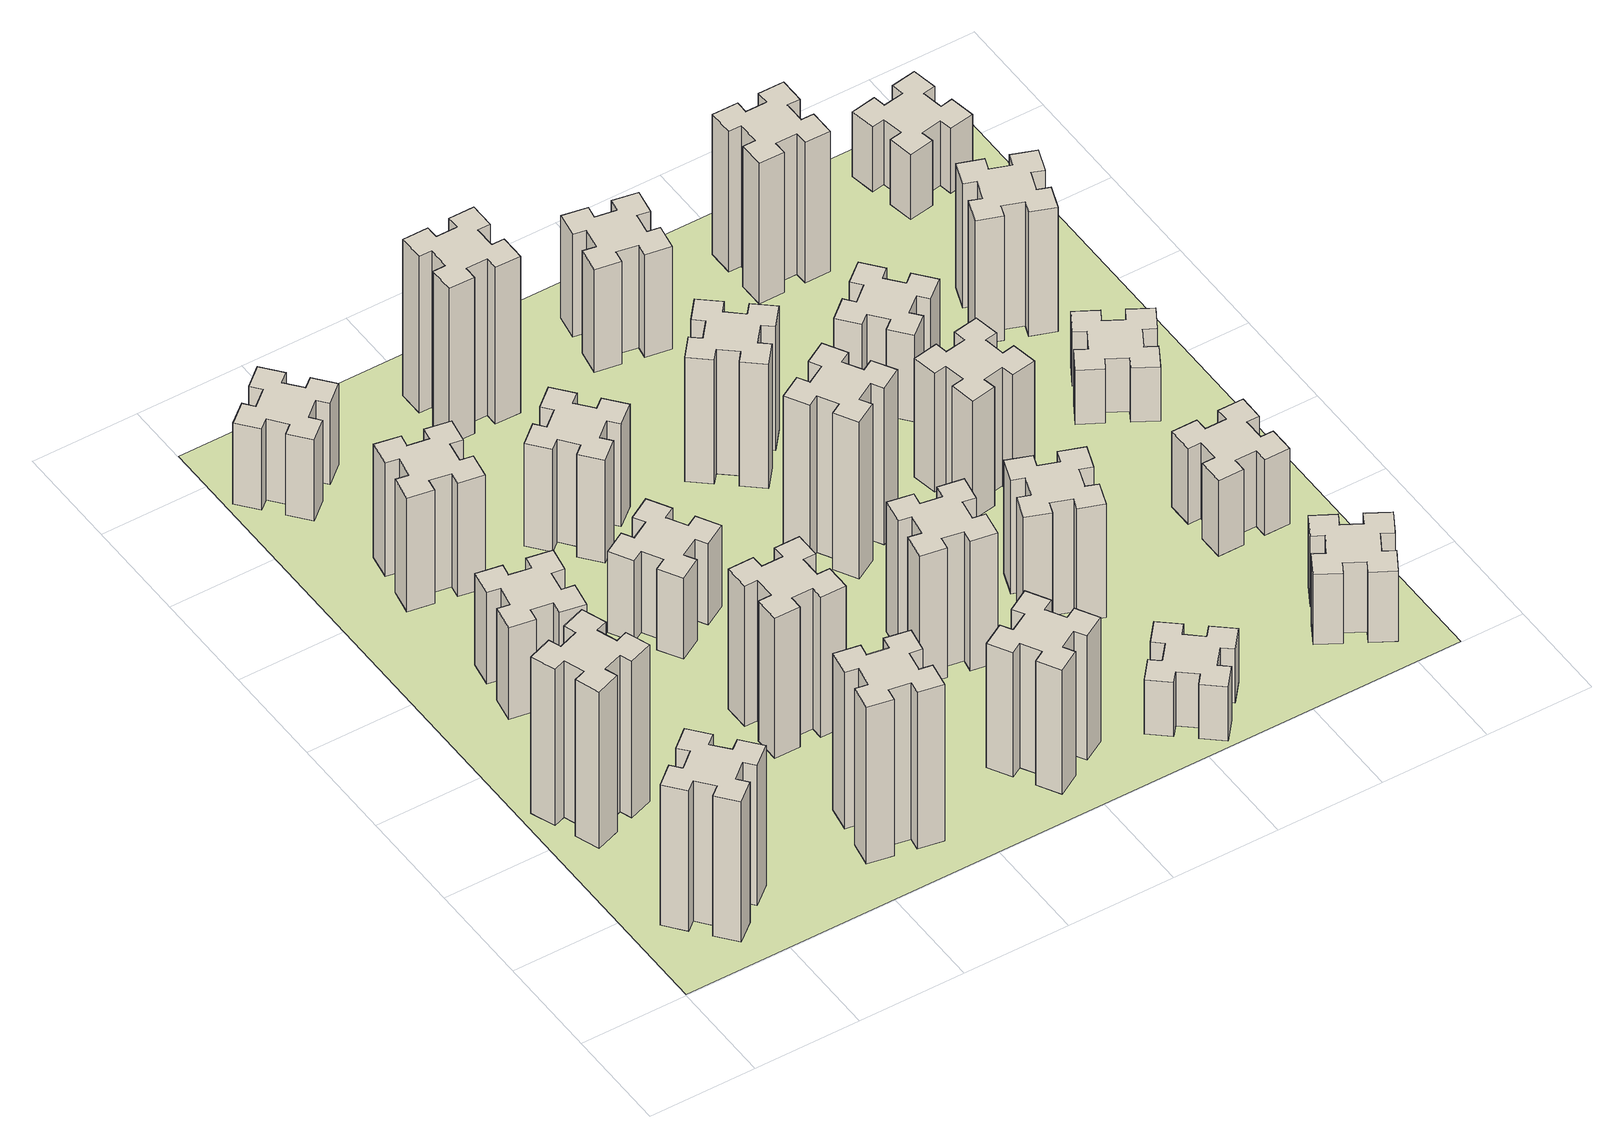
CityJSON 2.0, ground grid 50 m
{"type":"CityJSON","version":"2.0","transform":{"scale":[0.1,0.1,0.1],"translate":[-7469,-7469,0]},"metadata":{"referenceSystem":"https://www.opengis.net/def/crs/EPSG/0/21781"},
"CityObjects":{
"building1":{"type":"Building","attributes":{"class":"1000","function":"1000","usage":"1000","yearOfConstruction":2016,"roofType":"1000","measuredHeight":78,"storeysAboveGround":30,"storeysBelowGround":0},"geometry":[{"type":"Solid","lod":"1","boundaries":[[[[0,1,2,3,4,5,6,7,8,9,10,11,12,13,14,15,16,17,18,19]],[[17,16,20,21]],[[16,15,22,20]],[[15,14,23,22]],[[14,13,24,23]],[[13,12,25,24]],[[12,11,26,25]],[[11,10,27,26]],[[10,9,28,27]],[[9,8,29,28]],[[8,7,30,29]],[[7,6,31,30]],[[6,5,32,31]],[[5,4,33,32]],[[4,3,34,33]],[[3,2,35,34]],[[2,1,36,35]],[[1,0,37,36]],[[0,19,38,37]],[[19,18,39,38]],[[18,17,21,39]],[[24,25,26,27,28,29,30,31,32,33,34,35,36,37,38,39,21,20,22,23]]]]}]},
"building2":{"type":"Building","attributes":{"class":"1000","function":"1000","usage":"1000","yearOfConstruction":2016,"roofType":"1000","measuredHeight":87,"storeysAboveGround":30,"storeysBelowGround":0},"geometry":[{"type":"Solid","lod":"1","boundaries":[[[[40,41,42,43,44,45,46,47,48,49,50,51,52,53,54,55,56,57,58,59]],[[57,56,60,61]],[[56,55,62,60]],[[55,54,63,62]],[[54,53,64,63]],[[53,52,65,64]],[[52,51,66,65]],[[51,50,67,66]],[[50,49,68,67]],[[49,48,69,68]],[[48,47,70,69]],[[47,46,71,70]],[[46,45,72,71]],[[45,44,73,72]],[[44,43,74,73]],[[43,42,75,74]],[[42,41,76,75]],[[41,40,77,76]],[[40,59,78,77]],[[59,58,79,78]],[[58,57,61,79]],[[64,65,66,67,68,69,70,71,72,73,74,75,76,77,78,79,61,60,62,63]]]]}]},
"building3":{"type":"Building","attributes":{"class":"1000","function":"1000","usage":"1000","yearOfConstruction":2016,"roofType":"1000","measuredHeight":51,"storeysAboveGround":30,"storeysBelowGround":0},"geometry":[{"type":"Solid","lod":"1","boundaries":[[[[80,81,82,83,84,85,86,87,88,89,90,91,92,93,94,95,96,97,98,99]],[[97,96,100,101]],[[96,95,102,100]],[[95,94,103,102]],[[94,93,104,103]],[[93,92,105,104]],[[92,91,106,105]],[[91,90,107,106]],[[90,89,108,107]],[[89,88,109,108]],[[88,87,110,109]],[[87,86,111,110]],[[86,85,112,111]],[[85,84,113,112]],[[84,83,114,113]],[[83,82,115,114]],[[82,81,116,115]],[[81,80,117,116]],[[80,99,118,117]],[[99,98,119,118]],[[98,97,101,119]],[[104,105,106,107,108,109,110,111,112,113,114,115,116,117,118,119,101,100,102,103]]]]}]},
"building4":{"type":"Building","attributes":{"class":"1000","function":"1000","usage":"1000","yearOfConstruction":2016,"roofType":"1000","measuredHeight":63,"storeysAboveGround":30,"storeysBelowGround":0},"geometry":[{"type":"Solid","lod":"1","boundaries":[[[[120,121,122,123,124,125,126,127,128,129,130,131,132,133,134,135,136,137,138,139]],[[137,136,140,141]],[[136,135,142,140]],[[135,134,143,142]],[[134,133,144,143]],[[133,132,145,144]],[[132,131,146,145]],[[131,130,147,146]],[[130,129,148,147]],[[129,128,149,148]],[[128,127,150,149]],[[127,126,151,150]],[[126,125,152,151]],[[125,124,153,152]],[[124,123,154,153]],[[123,122,155,154]],[[122,121,156,155]],[[121,120,157,156]],[[120,139,158,157]],[[139,138,159,158]],[[138,137,141,159]],[[144,145,146,147,148,149,150,151,152,153,154,155,156,157,158,159,141,140,142,143]]]]}]},
"building5":{"type":"Building","attributes":{"class":"1000","function":"1000","usage":"1000","yearOfConstruction":2016,"roofType":"1000","measuredHeight":45,"storeysAboveGround":30,"storeysBelowGround":0},"geometry":[{"type":"Solid","lod":"1","boundaries":[[[[160,161,162,163,164,165,166,167,168,169,170,171,172,173,174,175,176,177,178,179]],[[177,176,180,181]],[[176,175,182,180]],[[175,174,183,182]],[[174,173,184,183]],[[173,172,185,184]],[[172,171,186,185]],[[171,170,187,186]],[[170,169,188,187]],[[169,168,189,188]],[[168,167,190,189]],[[167,166,191,190]],[[166,165,192,191]],[[165,164,193,192]],[[164,163,194,193]],[[163,162,195,194]],[[162,161,196,195]],[[161,160,197,196]],[[160,179,198,197]],[[179,178,199,198]],[[178,177,181,199]],[[184,185,186,187,188,189,190,191,192,193,194,195,196,197,198,199,181,180,182,183]]]]}]},
"building6":{"type":"Building","attributes":{"class":"1000","function":"1000","usage":"1000","yearOfConstruction":2016,"roofType":"1000","measuredHeight":87,"storeysAboveGround":30,"storeysBelowGround":0},"geometry":[{"type":"Solid","lod":"1","boundaries":[[[[200,201,202,203,204,205,206,207,208,209,210,211,212,213,214,215,216,217,218,219]],[[217,216,220,221]],[[216,215,222,220]],[[215,214,223,222]],[[214,213,224,223]],[[213,212,225,224]],[[212,211,226,225]],[[211,210,227,226]],[[210,209,228,227]],[[209,208,229,228]],[[208,207,230,229]],[[207,206,231,230]],[[206,205,232,231]],[[205,204,233,232]],[[204,203,234,233]],[[203,202,235,234]],[[202,201,236,235]],[[201,200,237,236]],[[200,219,238,237]],[[219,218,239,238]],[[218,217,221,239]],[[224,225,226,227,228,229,230,231,232,233,234,235,236,237,238,239,221,220,222,223]]]]}]},
"building7":{"type":"Building","attributes":{"class":"1000","function":"1000","usage":"1000","yearOfConstruction":2016,"roofType":"1000","measuredHeight":78,"storeysAboveGround":30,"storeysBelowGround":0},"geometry":[{"type":"Solid","lod":"1","boundaries":[[[[240,241,242,243,244,245,246,247,248,249,250,251,252,253,254,255,256,257,258,259]],[[257,256,260,261]],[[256,255,262,260]],[[255,254,263,262]],[[254,253,264,263]],[[253,252,265,264]],[[252,251,266,265]],[[251,250,267,266]],[[250,249,268,267]],[[249,248,269,268]],[[248,247,270,269]],[[247,246,271,270]],[[246,245,272,271]],[[245,244,273,272]],[[244,243,274,273]],[[243,242,275,274]],[[242,241,276,275]],[[241,240,277,276]],[[240,259,278,277]],[[259,258,279,278]],[[258,257,261,279]],[[264,265,266,267,268,269,270,271,272,273,274,275,276,277,278,279,261,260,262,263]]]]}]},
"building8":{"type":"Building","attributes":{"class":"1000","function":"1000","usage":"1000","yearOfConstruction":2016,"roofType":"1000","measuredHeight":45,"storeysAboveGround":30,"storeysBelowGround":0},"geometry":[{"type":"Solid","lod":"1","boundaries":[[[[280,281,282,283,284,285,286,287,288,289,290,291,292,293,294,295,296,297,298,299]],[[297,296,300,301]],[[296,295,302,300]],[[295,294,303,302]],[[294,293,304,303]],[[293,292,305,304]],[[292,291,306,305]],[[291,290,307,306]],[[290,289,308,307]],[[289,288,309,308]],[[288,287,310,309]],[[287,286,311,310]],[[286,285,312,311]],[[285,284,313,312]],[[284,283,314,313]],[[283,282,315,314]],[[282,281,316,315]],[[281,280,317,316]],[[280,299,318,317]],[[299,298,319,318]],[[298,297,301,319]],[[304,305,306,307,308,309,310,311,312,313,314,315,316,317,318,319,301,300,302,303]]]]}]},
"building9":{"type":"Building","attributes":{"class":"1000","function":"1000","usage":"1000","yearOfConstruction":2016,"roofType":"1000","measuredHeight":57,"storeysAboveGround":30,"storeysBelowGround":0},"geometry":[{"type":"Solid","lod":"1","boundaries":[[[[320,321,322,323,324,325,326,327,328,329,330,331,332,333,334,335,336,337,338,339]],[[337,336,340,341]],[[336,335,342,340]],[[335,334,343,342]],[[334,333,344,343]],[[333,332,345,344]],[[332,331,346,345]],[[331,330,347,346]],[[330,329,348,347]],[[329,328,349,348]],[[328,327,350,349]],[[327,326,351,350]],[[326,325,352,351]],[[325,324,353,352]],[[324,323,354,353]],[[323,322,355,354]],[[322,321,356,355]],[[321,320,357,356]],[[320,339,358,357]],[[339,338,359,358]],[[338,337,341,359]],[[344,345,346,347,348,349,350,351,352,353,354,355,356,357,358,359,341,340,342,343]]]]}]},
"building10":{"type":"Building","attributes":{"class":"1000","function":"1000","usage":"1000","yearOfConstruction":2016,"roofType":"1000","measuredHeight":69,"storeysAboveGround":30,"storeysBelowGround":0},"geometry":[{"type":"Solid","lod":"1","boundaries":[[[[360,361,362,363,364,365,366,367,368,369,370,371,372,373,374,375,376,377,378,379]],[[377,376,380,381]],[[376,375,382,380]],[[375,374,383,382]],[[374,373,384,383]],[[373,372,385,384]],[[372,371,386,385]],[[371,370,387,386]],[[370,369,388,387]],[[369,368,389,388]],[[368,367,390,389]],[[367,366,391,390]],[[366,365,392,391]],[[365,364,393,392]],[[364,363,394,393]],[[363,362,395,394]],[[362,361,396,395]],[[361,360,397,396]],[[360,379,398,397]],[[379,378,399,398]],[[378,377,381,399]],[[384,385,386,387,388,389,390,391,392,393,394,395,396,397,398,399,381,380,382,383]]]]}]},
"building11":{"type":"Building","attributes":{"class":"1000","function":"1000","usage":"1000","yearOfConstruction":2016,"roofType":"1000","measuredHeight":87,"storeysAboveGround":30,"storeysBelowGround":0},"geometry":[{"type":"Solid","lod":"1","boundaries":[[[[400,401,402,403,404,405,406,407,408,409,410,411,412,413,414,415,416,417,418,419]],[[417,416,420,421]],[[416,415,422,420]],[[415,414,423,422]],[[414,413,424,423]],[[413,412,425,424]],[[412,411,426,425]],[[411,410,427,426]],[[410,409,428,427]],[[409,408,429,428]],[[408,407,430,429]],[[407,406,431,430]],[[406,405,432,431]],[[405,404,433,432]],[[404,403,434,433]],[[403,402,435,434]],[[402,401,436,435]],[[401,400,437,436]],[[400,419,438,437]],[[419,418,439,438]],[[418,417,421,439]],[[424,425,426,427,428,429,430,431,432,433,434,435,436,437,438,439,421,420,422,423]]]]}]},
"building12":{"type":"Building","attributes":{"class":"1000","function":"1000","usage":"1000","yearOfConstruction":2016,"roofType":"1000","measuredHeight":72,"storeysAboveGround":30,"storeysBelowGround":0},"geometry":[{"type":"Solid","lod":"1","boundaries":[[[[440,441,442,443,444,445,446,447,448,449,450,451,452,453,454,455,456,457,458,459]],[[457,456,460,461]],[[456,455,462,460]],[[455,454,463,462]],[[454,453,464,463]],[[453,452,465,464]],[[452,451,466,465]],[[451,450,467,466]],[[450,449,468,467]],[[449,448,469,468]],[[448,447,470,469]],[[447,446,471,470]],[[446,445,472,471]],[[445,444,473,472]],[[444,443,474,473]],[[443,442,475,474]],[[442,441,476,475]],[[441,440,477,476]],[[440,459,478,477]],[[459,458,479,478]],[[458,457,461,479]],[[464,465,466,467,468,469,470,471,472,473,474,475,476,477,478,479,461,460,462,463]]]]}]},
"building13":{"type":"Building","attributes":{"class":"1000","function":"1000","usage":"1000","yearOfConstruction":2016,"roofType":"1000","measuredHeight":87,"storeysAboveGround":30,"storeysBelowGround":0},"geometry":[{"type":"Solid","lod":"1","boundaries":[[[[480,481,482,483,484,485,486,487,488,489,490,491,492,493,494,495,496,497,498,499]],[[497,496,500,501]],[[496,495,502,500]],[[495,494,503,502]],[[494,493,504,503]],[[493,492,505,504]],[[492,491,506,505]],[[491,490,507,506]],[[490,489,508,507]],[[489,488,509,508]],[[488,487,510,509]],[[487,486,511,510]],[[486,485,512,511]],[[485,484,513,512]],[[484,483,514,513]],[[483,482,515,514]],[[482,481,516,515]],[[481,480,517,516]],[[480,499,518,517]],[[499,498,519,518]],[[498,497,501,519]],[[504,505,506,507,508,509,510,511,512,513,514,515,516,517,518,519,501,500,502,503]]]]}]},
"building14":{"type":"Building","attributes":{"class":"1000","function":"1000","usage":"1000","yearOfConstruction":2016,"roofType":"1000","measuredHeight":69,"storeysAboveGround":30,"storeysBelowGround":0},"geometry":[{"type":"Solid","lod":"1","boundaries":[[[[520,521,522,523,524,525,526,527,528,529,530,531,532,533,534,535,536,537,538,539]],[[537,536,540,541]],[[536,535,542,540]],[[535,534,543,542]],[[534,533,544,543]],[[533,532,545,544]],[[532,531,546,545]],[[531,530,547,546]],[[530,529,548,547]],[[529,528,549,548]],[[528,527,550,549]],[[527,526,551,550]],[[526,525,552,551]],[[525,524,553,552]],[[524,523,554,553]],[[523,522,555,554]],[[522,521,556,555]],[[521,520,557,556]],[[520,539,558,557]],[[539,538,559,558]],[[538,537,541,559]],[[544,545,546,547,548,549,550,551,552,553,554,555,556,557,558,559,541,540,542,543]]]]}]},
"building15":{"type":"Building","attributes":{"class":"1000","function":"1000","usage":"1000","yearOfConstruction":2016,"roofType":"1000","measuredHeight":30,"storeysAboveGround":30,"storeysBelowGround":0},"geometry":[{"type":"Solid","lod":"1","boundaries":[[[[560,561,562,563,564,565,566,567,568,569,570,571,572,573,574,575,576,577,578,579]],[[577,576,580,581]],[[576,575,582,580]],[[575,574,583,582]],[[574,573,584,583]],[[573,572,585,584]],[[572,571,586,585]],[[571,570,587,586]],[[570,569,588,587]],[[569,568,589,588]],[[568,567,590,589]],[[567,566,591,590]],[[566,565,592,591]],[[565,564,593,592]],[[564,563,594,593]],[[563,562,595,594]],[[562,561,596,595]],[[561,560,597,596]],[[560,579,598,597]],[[579,578,599,598]],[[578,577,581,599]],[[584,585,586,587,588,589,590,591,592,593,594,595,596,597,598,599,581,580,582,583]]]]}]},
"building16":{"type":"Building","attributes":{"class":"1000","function":"1000","usage":"1000","yearOfConstruction":2016,"roofType":"1000","measuredHeight":63,"storeysAboveGround":30,"storeysBelowGround":0},"geometry":[{"type":"Solid","lod":"1","boundaries":[[[[600,601,602,603,604,605,606,607,608,609,610,611,612,613,614,615,616,617,618,619]],[[617,616,620,621]],[[616,615,622,620]],[[615,614,623,622]],[[614,613,624,623]],[[613,612,625,624]],[[612,611,626,625]],[[611,610,627,626]],[[610,609,628,627]],[[609,608,629,628]],[[608,607,630,629]],[[607,606,631,630]],[[606,605,632,631]],[[605,604,633,632]],[[604,603,634,633]],[[603,602,635,634]],[[602,601,636,635]],[[601,600,637,636]],[[600,619,638,637]],[[619,618,639,638]],[[618,617,621,639]],[[624,625,626,627,628,629,630,631,632,633,634,635,636,637,638,639,621,620,622,623]]]]}]},
"building17":{"type":"Building","attributes":{"class":"1000","function":"1000","usage":"1000","yearOfConstruction":2016,"roofType":"1000","measuredHeight":57,"storeysAboveGround":30,"storeysBelowGround":0},"geometry":[{"type":"Solid","lod":"1","boundaries":[[[[640,641,642,643,644,645,646,647,648,649,650,651,652,653,654,655,656,657,658,659]],[[657,656,660,661]],[[656,655,662,660]],[[655,654,663,662]],[[654,653,664,663]],[[653,652,665,664]],[[652,651,666,665]],[[651,650,667,666]],[[650,649,668,667]],[[649,648,669,668]],[[648,647,670,669]],[[647,646,671,670]],[[646,645,672,671]],[[645,644,673,672]],[[644,643,674,673]],[[643,642,675,674]],[[642,641,676,675]],[[641,640,677,676]],[[640,659,678,677]],[[659,658,679,678]],[[658,657,661,679]],[[664,665,666,667,668,669,670,671,672,673,674,675,676,677,678,679,661,660,662,663]]]]}]},
"building18":{"type":"Building","attributes":{"class":"1000","function":"1000","usage":"1000","yearOfConstruction":2016,"roofType":"1000","measuredHeight":66,"storeysAboveGround":30,"storeysBelowGround":0},"geometry":[{"type":"Solid","lod":"1","boundaries":[[[[680,681,682,683,684,685,686,687,688,689,690,691,692,693,694,695,696,697,698,699]],[[697,696,700,701]],[[696,695,702,700]],[[695,694,703,702]],[[694,693,704,703]],[[693,692,705,704]],[[692,691,706,705]],[[691,690,707,706]],[[690,689,708,707]],[[689,688,709,708]],[[688,687,710,709]],[[687,686,711,710]],[[686,685,712,711]],[[685,684,713,712]],[[684,683,714,713]],[[683,682,715,714]],[[682,681,716,715]],[[681,680,717,716]],[[680,699,718,717]],[[699,698,719,718]],[[698,697,701,719]],[[704,705,706,707,708,709,710,711,712,713,714,715,716,717,718,719,701,700,702,703]]]]}]},
"building19":{"type":"Building","attributes":{"class":"1000","function":"1000","usage":"1000","yearOfConstruction":2016,"roofType":"1000","measuredHeight":48,"storeysAboveGround":30,"storeysBelowGround":0},"geometry":[{"type":"Solid","lod":"1","boundaries":[[[[720,721,722,723,724,725,726,727,728,729,730,731,732,733,734,735,736,737,738,739]],[[737,736,740,741]],[[736,735,742,740]],[[735,734,743,742]],[[734,733,744,743]],[[733,732,745,744]],[[732,731,746,745]],[[731,730,747,746]],[[730,729,748,747]],[[729,728,749,748]],[[728,727,750,749]],[[727,726,751,750]],[[726,725,752,751]],[[725,724,753,752]],[[724,723,754,753]],[[723,722,755,754]],[[722,721,756,755]],[[721,720,757,756]],[[720,739,758,757]],[[739,738,759,758]],[[738,737,741,759]],[[744,745,746,747,748,749,750,751,752,753,754,755,756,757,758,759,741,740,742,743]]]]}]},
"building20":{"type":"Building","attributes":{"class":"1000","function":"1000","usage":"1000","yearOfConstruction":2016,"roofType":"1000","measuredHeight":39,"storeysAboveGround":30,"storeysBelowGround":0},"geometry":[{"type":"Solid","lod":"1","boundaries":[[[[760,761,762,763,764,765,766,767,768,769,770,771,772,773,774,775,776,777,778,779]],[[777,776,780,781]],[[776,775,782,780]],[[775,774,783,782]],[[774,773,784,783]],[[773,772,785,784]],[[772,771,786,785]],[[771,770,787,786]],[[770,769,788,787]],[[769,768,789,788]],[[768,767,790,789]],[[767,766,791,790]],[[766,765,792,791]],[[765,764,793,792]],[[764,763,794,793]],[[763,762,795,794]],[[762,761,796,795]],[[761,760,797,796]],[[760,779,798,797]],[[779,778,799,798]],[[778,777,781,799]],[[784,785,786,787,788,789,790,791,792,793,794,795,796,797,798,799,781,780,782,783]]]]}]},
"building21":{"type":"Building","attributes":{"class":"1000","function":"1000","usage":"1000","yearOfConstruction":2016,"roofType":"1000","measuredHeight":78,"storeysAboveGround":30,"storeysBelowGround":0},"geometry":[{"type":"Solid","lod":"1","boundaries":[[[[800,801,802,803,804,805,806,807,808,809,810,811,812,813,814,815,816,817,818,819]],[[817,816,820,821]],[[816,815,822,820]],[[815,814,823,822]],[[814,813,824,823]],[[813,812,825,824]],[[812,811,826,825]],[[811,810,827,826]],[[810,809,828,827]],[[809,808,829,828]],[[808,807,830,829]],[[807,806,831,830]],[[806,805,832,831]],[[805,804,833,832]],[[804,803,834,833]],[[803,802,835,834]],[[802,801,836,835]],[[801,800,837,836]],[[800,819,838,837]],[[819,818,839,838]],[[818,817,821,839]],[[824,825,826,827,828,829,830,831,832,833,834,835,836,837,838,839,821,820,822,823]]]]}]},
"building22":{"type":"Building","attributes":{"class":"1000","function":"1000","usage":"1000","yearOfConstruction":2016,"roofType":"1000","measuredHeight":42,"storeysAboveGround":30,"storeysBelowGround":0},"geometry":[{"type":"Solid","lod":"1","boundaries":[[[[840,841,842,843,844,845,846,847,848,849,850,851,852,853,854,855,856,857,858,859]],[[857,856,860,861]],[[856,855,862,860]],[[855,854,863,862]],[[854,853,864,863]],[[853,852,865,864]],[[852,851,866,865]],[[851,850,867,866]],[[850,849,868,867]],[[849,848,869,868]],[[848,847,870,869]],[[847,846,871,870]],[[846,845,872,871]],[[845,844,873,872]],[[844,843,874,873]],[[843,842,875,874]],[[842,841,876,875]],[[841,840,877,876]],[[840,859,878,877]],[[859,858,879,878]],[[858,857,861,879]],[[864,865,866,867,868,869,870,871,872,873,874,875,876,877,878,879,861,860,862,863]]]]}]},
"building23":{"type":"Building","attributes":{"class":"1000","function":"1000","usage":"1000","yearOfConstruction":2016,"roofType":"1000","measuredHeight":30,"storeysAboveGround":30,"storeysBelowGround":0},"geometry":[{"type":"Solid","lod":"1","boundaries":[[[[880,881,882,883,884,885,886,887,888,889,890,891,892,893,894,895,896,897,898,899]],[[897,896,900,901]],[[896,895,902,900]],[[895,894,903,902]],[[894,893,904,903]],[[893,892,905,904]],[[892,891,906,905]],[[891,890,907,906]],[[890,889,908,907]],[[889,888,909,908]],[[888,887,910,909]],[[887,886,911,910]],[[886,885,912,911]],[[885,884,913,912]],[[884,883,914,913]],[[883,882,915,914]],[[882,881,916,915]],[[881,880,917,916]],[[880,899,918,917]],[[899,898,919,918]],[[898,897,901,919]],[[904,905,906,907,908,909,910,911,912,913,914,915,916,917,918,919,901,900,902,903]]]]}]},
"building24":{"type":"Building","attributes":{"class":"1000","function":"1000","usage":"1000","yearOfConstruction":2016,"roofType":"1000","measuredHeight":69,"storeysAboveGround":30,"storeysBelowGround":0},"geometry":[{"type":"Solid","lod":"1","boundaries":[[[[920,921,922,923,924,925,926,927,928,929,930,931,932,933,934,935,936,937,938,939]],[[937,936,940,941]],[[936,935,942,940]],[[935,934,943,942]],[[934,933,944,943]],[[933,932,945,944]],[[932,931,946,945]],[[931,930,947,946]],[[930,929,948,947]],[[929,928,949,948]],[[928,927,950,949]],[[927,926,951,950]],[[926,925,952,951]],[[925,924,953,952]],[[924,923,954,953]],[[923,922,955,954]],[[922,921,956,955]],[[921,920,957,956]],[[920,939,958,957]],[[939,938,959,958]],[[938,937,941,959]],[[944,945,946,947,948,949,950,951,952,953,954,955,956,957,958,959,941,940,942,943]]]]}]},
"building25":{"type":"Building","attributes":{"class":"1000","function":"1000","usage":"1000","yearOfConstruction":2016,"roofType":"1000","measuredHeight":36,"storeysAboveGround":30,"storeysBelowGround":0},"geometry":[{"type":"Solid","lod":"1","boundaries":[[[[960,961,962,963,964,965,966,967,968,969,970,971,972,973,974,975,976,977,978,979]],[[977,976,980,981]],[[976,975,982,980]],[[975,974,983,982]],[[974,973,984,983]],[[973,972,985,984]],[[972,971,986,985]],[[971,970,987,986]],[[970,969,988,987]],[[969,968,989,988]],[[968,967,990,989]],[[967,966,991,990]],[[966,965,992,991]],[[965,964,993,992]],[[964,963,994,993]],[[963,962,995,994]],[[962,961,996,995]],[[961,960,997,996]],[[960,979,998,997]],[[979,978,999,998]],[[978,977,981,999]],[[984,985,986,987,988,989,990,991,992,993,994,995,996,997,998,999,981,980,982,983]]]]}]},
"landuse1":{"type":"LandUse","attributes":{"name":"plot1","function":"1010"},"geometry":[{"type":"MultiSurface","lod":"1","boundaries":[[[1000,1001,1002,1003]]]}]}
},
"vertices":[
[492,408,0],[427,484,0],[473,523,0],[396,615,0],[304,538,0],[343,492,0],[266,427,0],[228,473,0],[136,396,0],[213,304,0],[259,343,0],[323,266,0],[277,228,0],[354,136,0],[446,213,0],[408,259,0],[484,323,0],[523,277,0],[615,354,0],[538,446,0],[484,323,780],[523,277,780],[408,259,780],[446,213,780],[354,136,780],[277,228,780],[323,266,780],[259,343,780],[213,304,780],[136,396,780],[228,473,780],[266,427,780],[343,492,780],[304,538,780],[396,615,780],[473,523,780],[427,484,780],[492,408,780],[538,446,780],[615,354,780],
[266,995,0],[360,1029,0],[380,973,0],[493,1014,0],[452,1127,0],[396,1106,0],[362,1200,0],[418,1220,0],[377,1333,0],[264,1292,0],[285,1236,0],[191,1202,0],[170,1258,0],[57,1217,0],[99,1104,0],[155,1125,0],[189,1031,0],[133,1010,0],[174,897,0],[287,939,0],[189,1031,870],[133,1010,870],[155,1125,870],[99,1104,870],[57,1217,870],[170,1258,870],[191,1202,870],[285,1236,870],[264,1292,870],[377,1333,870],[418,1220,870],[362,1200,870],[396,1106,870],[452,1127,870],[493,1014,870],[380,973,870],[360,1029,870],[266,995,870],[287,939,870],[174,897,870],
[376,1924,0],[358,1825,0],[299,1836,0],[278,1717,0],[397,1697,0],[407,1756,0],[505,1738,0],[495,1679,0],[613,1658,0],[634,1777,0],[575,1787,0],[592,1885,0],[651,1875,0],[672,1993,0],[554,2014,0],[544,1955,0],[445,1972,0],[456,2031,0],[337,2052,0],[317,1934,0],[445,1972,510],[456,2031,510],[544,1955,510],[554,2014,510],[672,1993,510],[651,1875,510],[592,1885,510],[575,1787,510],[634,1777,510],[613,1658,510],[495,1679,510],[505,1738,510],[407,1756,510],[397,1697,510],[278,1717,510],[299,1836,510],[358,1825,510],[376,1924,510],[317,1934,510],[337,2052,510],
[575,2527,0],[592,2625,0],[651,2615,0],[672,2733,0],[554,2754,0],[544,2695,0],[445,2712,0],[456,2771,0],[337,2792,0],[317,2674,0],[376,2664,0],[358,2565,0],[299,2576,0],[278,2457,0],[397,2437,0],[407,2496,0],[505,2478,0],[495,2419,0],[613,2398,0],[634,2517,0],[505,2478,630],[495,2419,630],[407,2496,630],[397,2437,630],[278,2457,630],[299,2576,630],[358,2565,630],[376,2664,630],[317,2674,630],[337,2792,630],[456,2771,630],[445,2712,630],[544,2695,630],[554,2754,630],[672,2733,630],[651,2615,630],[592,2625,630],[575,2527,630],[634,2517,630],[613,2398,630],
[159,3303,0],[223,3226,0],[177,3188,0],[254,3096,0],[346,3173,0],[308,3219,0],[384,3283,0],[423,3237,0],[515,3314,0],[438,3406,0],[392,3368,0],[327,3444,0],[373,3483,0],[296,3575,0],[204,3498,0],[243,3452,0],[166,3387,0],[128,3433,0],[36,3356,0],[113,3264,0],[166,3387,450],[128,3433,450],[243,3452,450],[204,3498,450],[296,3575,450],[373,3483,450],[327,3444,450],[392,3368,450],[438,3406,450],[515,3314,450],[423,3237,450],[384,3283,450],[308,3219,450],[346,3173,450],[254,3096,450],[177,3188,450],[223,3226,450],[159,3303,450],[113,3264,450],[36,3356,450],
[1315,307,0],[1332,405,0],[1391,395,0],[1412,513,0],[1294,534,0],[1284,475,0],[1185,492,0],[1196,551,0],[1077,572,0],[1057,454,0],[1116,444,0],[1098,345,0],[1039,356,0],[1018,237,0],[1137,217,0],[1147,276,0],[1245,258,0],[1235,199,0],[1353,178,0],[1374,297,0],[1245,258,870],[1235,199,870],[1147,276,870],[1137,217,870],[1018,237,870],[1039,356,870],[1098,345,870],[1116,444,870],[1057,454,870],[1077,572,870],[1196,551,870],[1185,492,870],[1284,475,870],[1294,534,870],[1412,513,870],[1391,395,870],[1332,405,870],[1315,307,870],[1374,297,870],[1353,178,870],
[1165,1005,0],[1265,1005,0],[1265,945,0],[1385,945,0],[1385,1065,0],[1325,1065,0],[1325,1165,0],[1385,1165,0],[1385,1285,0],[1265,1285,0],[1265,1225,0],[1165,1225,0],[1165,1285,0],[1045,1285,0],[1045,1165,0],[1105,1165,0],[1105,1065,0],[1045,1065,0],[1045,945,0],[1165,945,0],[1105,1065,780],[1045,1065,780],[1105,1165,780],[1045,1165,780],[1045,1285,780],[1165,1285,780],[1165,1225,780],[1265,1225,780],[1265,1285,780],[1385,1285,780],[1385,1165,780],[1325,1165,780],[1325,1065,780],[1385,1065,780],[1385,945,780],[1265,945,780],[1265,1005,780],[1165,1005,780],[1165,945,780],[1045,945,780],
[1236,1867,0],[1186,1954,0],[1238,1984,0],[1178,2088,0],[1074,2028,0],[1104,1976,0],[1017,1926,0],[987,1978,0],[883,1918,0],[943,1814,0],[995,1844,0],[1045,1757,0],[993,1727,0],[1053,1623,0],[1157,1683,0],[1127,1735,0],[1214,1785,0],[1244,1733,0],[1348,1793,0],[1288,1897,0],[1214,1785,450],[1244,1733,450],[1127,1735,450],[1157,1683,450],[1053,1623,450],[993,1727,450],[1045,1757,450],[995,1844,450],[943,1814,450],[883,1918,450],[987,1978,450],[1017,1926,450],[1104,1976,450],[1074,2028,450],[1178,2088,450],[1238,1984,450],[1186,1954,450],[1236,1867,450],[1288,1897,450],[1348,1793,450],
[1232,2528,0],[1167,2604,0],[1213,2643,0],[1136,2735,0],[1044,2658,0],[1083,2612,0],[1006,2547,0],[968,2593,0],[876,2516,0],[953,2424,0],[999,2463,0],[1063,2386,0],[1017,2348,0],[1094,2256,0],[1186,2333,0],[1148,2379,0],[1224,2443,0],[1263,2397,0],[1355,2474,0],[1278,2566,0],[1224,2443,570],[1263,2397,570],[1148,2379,570],[1186,2333,570],[1094,2256,570],[1017,2348,570],[1063,2386,570],[999,2463,570],[953,2424,570],[876,2516,570],[968,2593,570],[1006,2547,570],[1083,2612,570],[1044,2658,570],[1136,2735,570],[1213,2643,570],[1167,2604,570],[1232,2528,570],[1278,2566,570],[1355,2474,570],
[2076,387,0],[2026,474,0],[2078,504,0],[2018,608,0],[1914,548,0],[1944,496,0],[1857,446,0],[1827,498,0],[1723,438,0],[1783,334,0],[1835,364,0],[1885,277,0],[1833,247,0],[1893,143,0],[1997,203,0],[1967,255,0],[2054,305,0],[2084,253,0],[2188,313,0],[2128,417,0],[2054,305,690],[2084,253,690],[1967,255,690],[1997,203,690],[1893,143,690],[1833,247,690],[1885,277,690],[1835,364,690],[1783,334,690],[1723,438,690],[1827,498,690],[1857,446,690],[1944,496,690],[1914,548,690],[2018,608,690],[2078,504,690],[2026,474,690],[2076,387,690],[2128,417,690],[2188,313,690],
[1065,3225,0],[1165,3225,0],[1165,3165,0],[1285,3165,0],[1285,3285,0],[1225,3285,0],[1225,3385,0],[1285,3385,0],[1285,3505,0],[1165,3505,0],[1165,3445,0],[1065,3445,0],[1065,3505,0],[945,3505,0],[945,3385,0],[1005,3385,0],[1005,3285,0],[945,3285,0],[945,3165,0],[1065,3165,0],[1005,3285,870],[945,3285,870],[1005,3385,870],[945,3385,870],[945,3505,870],[1065,3505,870],[1065,3445,870],[1165,3445,870],[1165,3505,870],[1285,3505,870],[1285,3385,870],[1225,3385,870],[1225,3285,870],[1285,3285,870],[1285,3165,870],[1165,3165,870],[1165,3225,870],[1065,3225,870],[1065,3165,870],[945,3165,870],
[2024,1215,0],[1925,1232,0],[1936,1291,0],[1817,1312,0],[1797,1194,0],[1856,1184,0],[1838,1085,0],[1779,1096,0],[1758,977,0],[1877,957,0],[1887,1016,0],[1985,998,0],[1975,939,0],[2093,918,0],[2114,1037,0],[2055,1047,0],[2072,1145,0],[2131,1135,0],[2152,1253,0],[2034,1274,0],[2072,1145,720],[2131,1135,720],[2055,1047,720],[2114,1037,720],[2093,918,720],[1975,939,720],[1985,998,720],[1887,1016,720],[1877,957,720],[1758,977,720],[1779,1096,720],[1838,1085,720],[1856,1184,720],[1797,1194,720],[1817,1312,720],[1936,1291,720],[1925,1232,720],[2024,1215,720],[2034,1274,720],[2152,1253,720],
[2076,1867,0],[2026,1954,0],[2078,1984,0],[2018,2088,0],[1914,2028,0],[1944,1976,0],[1857,1926,0],[1827,1978,0],[1723,1918,0],[1783,1814,0],[1835,1844,0],[1885,1757,0],[1833,1727,0],[1893,1623,0],[1997,1683,0],[1967,1735,0],[2054,1785,0],[2084,1733,0],[2188,1793,0],[2128,1897,0],[2054,1785,870],[2084,1733,870],[1967,1735,870],[1997,1683,870],[1893,1623,870],[1833,1727,870],[1885,1757,870],[1835,1844,870],[1783,1814,870],[1723,1918,870],[1827,1978,870],[1857,1926,870],[1944,1976,870],[1914,2028,870],[2018,2088,870],[2078,1984,870],[2026,1954,870],[2076,1867,870],[2128,1897,870],[2188,1793,870],
[1746,2443,0],[1823,2379,0],[1784,2333,0],[1876,2256,0],[1953,2348,0],[1907,2386,0],[1972,2463,0],[2018,2424,0],[2095,2516,0],[2003,2593,0],[1964,2547,0],[1888,2612,0],[1926,2658,0],[1834,2735,0],[1757,2643,0],[1803,2604,0],[1739,2528,0],[1693,2566,0],[1616,2474,0],[1708,2397,0],[1739,2528,690],[1693,2566,690],[1803,2604,690],[1757,2643,690],[1834,2735,690],[1926,2658,690],[1888,2612,690],[1964,2547,690],[2003,2593,690],[2095,2516,690],[2018,2424,690],[1972,2463,690],[1907,2386,690],[1953,2348,690],[1876,2256,690],[1784,2333,690],[1823,2379,690],[1746,2443,690],[1708,2397,690],[1616,2474,690],
[2647,166,0],[2712,243,0],[2758,204,0],[2835,296,0],[2743,373,0],[2704,327,0],[2628,392,0],[2666,438,0],[2574,515,0],[2497,423,0],[2543,384,0],[2479,308,0],[2433,346,0],[2356,254,0],[2448,177,0],[2486,223,0],[2563,159,0],[2524,113,0],[2616,36,0],[2693,128,0],[2563,159,300],[2524,113,300],[2486,223,300],[2448,177,300],[2356,254,300],[2433,346,300],[2479,308,300],[2543,384,300],[2497,423,300],[2574,515,300],[2666,438,300],[2628,392,300],[2704,327,300],[2743,373,300],[2835,296,300],[2758,204,300],[2712,243,300],[2647,166,300],[2693,128,300],[2616,36,300],
[2580,1202,0],[2486,1236,0],[2507,1292,0],[2394,1333,0],[2353,1220,0],[2409,1200,0],[2375,1106,0],[2319,1127,0],[2277,1014,0],[2390,973,0],[2411,1029,0],[2505,995,0],[2484,939,0],[2597,897,0],[2638,1010,0],[2582,1031,0],[2616,1125,0],[2672,1104,0],[2713,1217,0],[2600,1258,0],[2616,1125,630],[2672,1104,630],[2582,1031,630],[2638,1010,630],[2597,897,630],[2484,939,630],[2505,995,630],[2411,1029,630],[2390,973,630],[2277,1014,630],[2319,1127,630],[2375,1106,630],[2409,1200,630],[2353,1220,630],[2394,1333,630],[2507,1292,630],[2486,1236,630],[2580,1202,630],[2600,1258,630],[2713,1217,630],
[1955,3267,0],[1972,3365,0],[2031,3355,0],[2052,3473,0],[1934,3494,0],[1924,3435,0],[1825,3452,0],[1836,3511,0],[1717,3532,0],[1697,3414,0],[1756,3404,0],[1738,3305,0],[1679,3316,0],[1658,3197,0],[1777,3177,0],[1787,3236,0],[1885,3218,0],[1875,3159,0],[1993,3138,0],[2014,3257,0],[1885,3218,570],[1875,3159,570],[1787,3236,570],[1777,3177,570],[1658,3197,570],[1679,3316,570],[1738,3305,570],[1756,3404,570],[1697,3414,570],[1717,3532,570],[1836,3511,570],[1825,3452,570],[1924,3435,570],[1934,3494,570],[2052,3473,570],[2031,3355,570],[1972,3365,570],[1955,3267,570],[2014,3257,570],[1993,3138,570],
[2625,1972,0],[2527,1955,0],[2517,2014,0],[2398,1993,0],[2419,1875,0],[2478,1885,0],[2496,1787,0],[2437,1777,0],[2457,1658,0],[2576,1679,0],[2565,1738,0],[2664,1756,0],[2674,1697,0],[2792,1717,0],[2771,1836,0],[2712,1825,0],[2695,1924,0],[2754,1934,0],[2733,2052,0],[2615,2031,0],[2695,1924,660],[2754,1934,660],[2712,1825,660],[2771,1836,660],[2792,1717,660],[2674,1697,660],[2664,1756,660],[2565,1738,660],[2576,1679,660],[2457,1658,660],[2437,1777,660],[2496,1787,660],[2478,1885,660],[2419,1875,660],[2398,1993,660],[2517,2014,660],[2527,1955,660],[2625,1972,660],[2615,2031,660],[2733,2052,660],
[2563,2612,0],[2486,2547,0],[2448,2593,0],[2356,2516,0],[2433,2424,0],[2479,2463,0],[2543,2386,0],[2497,2348,0],[2574,2256,0],[2666,2333,0],[2628,2379,0],[2704,2443,0],[2743,2397,0],[2835,2474,0],[2758,2566,0],[2712,2528,0],[2647,2604,0],[2693,2643,0],[2616,2735,0],[2524,2658,0],[2647,2604,480],[2693,2643,480],[2712,2528,480],[2758,2566,480],[2835,2474,480],[2743,2397,480],[2704,2443,480],[2628,2379,480],[2666,2333,480],[2574,2256,480],[2497,2348,480],[2543,2386,480],[2479,2463,480],[2433,2424,480],[2356,2516,480],[2448,2593,480],[2486,2547,480],[2563,2612,480],[2524,2658,480],[2616,2735,480],
[3337,305,0],[3424,255,0],[3394,203,0],[3498,143,0],[3558,247,0],[3506,277,0],[3556,364,0],[3608,334,0],[3668,438,0],[3564,498,0],[3534,446,0],[3447,496,0],[3477,548,0],[3373,608,0],[3313,504,0],[3365,474,0],[3315,387,0],[3263,417,0],[3203,313,0],[3307,253,0],[3315,387,390],[3263,417,390],[3365,474,390],[3313,504,390],[3373,608,390],[3477,548,390],[3447,496,390],[3534,446,390],[3564,498,390],[3668,438,390],[3608,334,390],[3556,364,390],[3506,277,390],[3558,247,390],[3498,143,390],[3394,203,390],[3424,255,390],[3337,305,390],[3307,253,390],[3203,313,390],
[2545,3225,0],[2645,3225,0],[2645,3165,0],[2765,3165,0],[2765,3285,0],[2705,3285,0],[2705,3385,0],[2765,3385,0],[2765,3505,0],[2645,3505,0],[2645,3445,0],[2545,3445,0],[2545,3505,0],[2425,3505,0],[2425,3385,0],[2485,3385,0],[2485,3285,0],[2425,3285,0],[2425,3165,0],[2545,3165,0],[2485,3285,780],[2425,3285,780],[2485,3385,780],[2425,3385,780],[2425,3505,780],[2545,3505,780],[2545,3445,780],[2645,3445,780],[2645,3505,780],[2765,3505,780],[2765,3385,780],[2705,3385,780],[2705,3285,780],[2765,3285,780],[2765,3165,780],[2645,3165,780],[2645,3225,780],[2545,3225,780],[2545,3165,780],[2425,3165,780],
[3225,1165,0],[3225,1065,0],[3165,1065,0],[3165,945,0],[3285,945,0],[3285,1005,0],[3385,1005,0],[3385,945,0],[3505,945,0],[3505,1065,0],[3445,1065,0],[3445,1165,0],[3505,1165,0],[3505,1285,0],[3385,1285,0],[3385,1225,0],[3285,1225,0],[3285,1285,0],[3165,1285,0],[3165,1165,0],[3285,1225,420],[3285,1285,420],[3385,1225,420],[3385,1285,420],[3505,1285,420],[3505,1165,420],[3445,1165,420],[3445,1065,420],[3505,1065,420],[3505,945,420],[3385,945,420],[3385,1005,420],[3285,1005,420],[3285,945,420],[3165,945,420],[3165,1065,420],[3225,1065,420],[3225,1165,420],[3165,1165,420],[3165,1285,420],
[3265,2054,0],[3215,1967,0],[3163,1997,0],[3103,1893,0],[3207,1833,0],[3237,1885,0],[3324,1835,0],[3294,1783,0],[3398,1723,0],[3458,1827,0],[3406,1857,0],[3456,1944,0],[3508,1914,0],[3568,2018,0],[3464,2078,0],[3434,2026,0],[3347,2076,0],[3377,2128,0],[3273,2188,0],[3213,2084,0],[3347,2076,300],[3377,2128,300],[3434,2026,300],[3464,2078,300],[3568,2018,300],[3508,1914,300],[3456,1944,300],[3406,1857,300],[3458,1827,300],[3398,1723,300],[3294,1783,300],[3324,1835,300],[3237,1885,300],[3207,1833,300],[3103,1893,300],[3163,1997,300],[3215,1967,300],[3265,2054,300],[3213,2084,300],[3273,2188,300],
[3149,2680,0],[3115,2586,0],[3059,2607,0],[3017,2494,0],[3130,2453,0],[3151,2509,0],[3245,2475,0],[3224,2419,0],[3337,2377,0],[3378,2490,0],[3322,2511,0],[3356,2605,0],[3412,2584,0],[3453,2697,0],[3340,2738,0],[3320,2682,0],[3226,2716,0],[3247,2772,0],[3134,2813,0],[3093,2700,0],[3226,2716,690],[3247,2772,690],[3320,2682,690],[3340,2738,690],[3453,2697,690],[3412,2584,690],[3356,2605,690],[3322,2511,690],[3378,2490,690],[3337,2377,690],[3224,2419,690],[3245,2475,690],[3151,2509,690],[3130,2453,690],[3017,2494,690],[3059,2607,690],[3115,2586,690],[3149,2680,690],[3093,2700,690],[3134,2813,690],
[3305,3318,0],[3404,3336,0],[3414,3277,0],[3532,3297,0],[3511,3416,0],[3452,3405,0],[3435,3504,0],[3494,3514,0],[3473,3632,0],[3355,3611,0],[3365,3552,0],[3267,3535,0],[3257,3594,0],[3138,3573,0],[3159,3455,0],[3218,3465,0],[3236,3367,0],[3177,3357,0],[3197,3238,0],[3316,3259,0],[3236,3367,360],[3177,3357,360],[3218,3465,360],[3159,3455,360],[3138,3573,360],[3257,3594,360],[3267,3535,360],[3365,3552,360],[3355,3611,360],[3473,3632,360],[3494,3514,360],[3435,3504,360],[3452,3405,360],[3511,3416,360],[3532,3297,360],[3414,3277,360],[3404,3336,360],[3305,3318,360],[3316,3259,360],[3197,3238,360],
[5,3705,0],[3705,3705,0],[3705,5,0],[5,5,0]
]}
